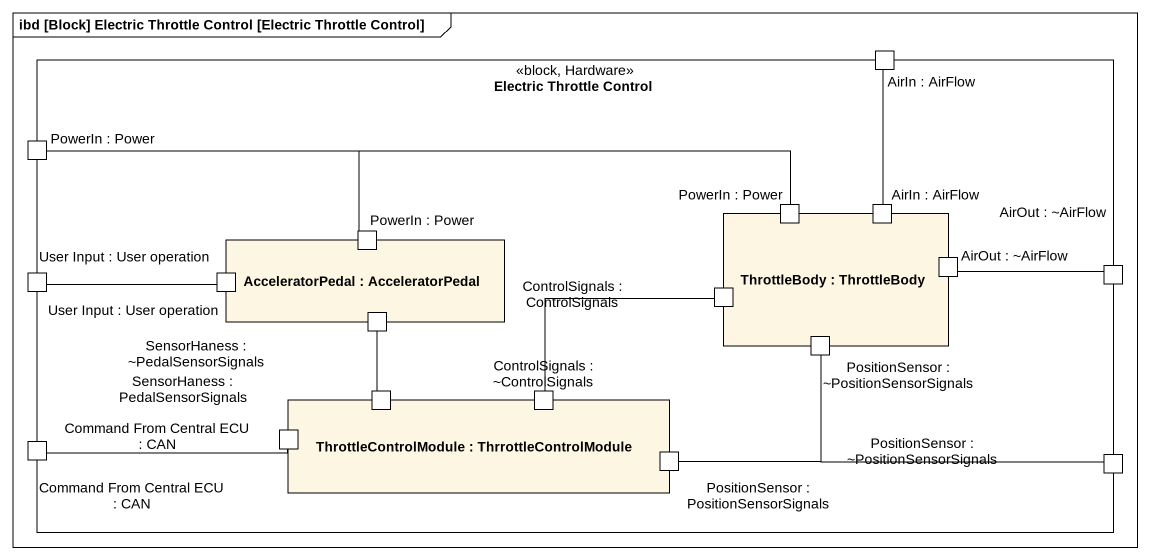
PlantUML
@startuml
mainframe ibd [Block] Electric Throttle Control [Electric Throttle Control]
rectangle "Electric Throttle Control" as Electric_Throttle_Control <<block, Hardware>> {
  port "AirIn : AirFlow" as AirIn_AirFlow
  port "PowerIn : Power" as PowerIn_Power
  rectangle "AcceleratorPedal : AcceleratorPedal" as AcceleratorPedal {
    port "PowerIn : Power" as PowerIn_Power_2
    port "User Input : User operation" as User_Input_User_operation_2
    port "SensorHaness : ~PedalSensorSignals" as SensorHaness
  }
  rectangle "ThrottleBody : ThrottleBody" as ThrottleBody {
    port "PowerIn : Power" as PowerIn_Power_3
    port "AirIn : AirFlow" as AirIn_AirFlow_2
    port "ControlSignals : ControlSignals" as ControlSignals
    port "AirOut : ~AirFlow" as AirOut_AirFlow
    port "PositionSensor : ~PositionSensorSignals" as PositionSensor
  }
  port "User Input : User operation" as User_Input_User_operation
  port "AirOut : ~AirFlow" as AirOut_AirFlow_2
  rectangle "ThrottleControlModule : ThrrottleControlModule" as ThrottleControlModule {
    port "SensorHaness : PedalSensorSignals" as SensorHaness_2
    port "ControlSignals : ~ControlSignals" as ControlSignals_2
    port "Command From Central ECU : CAN" as Command_From_Central_ECU_CAN_2
    port "PositionSensor : PositionSensorSignals" as PositionSensor_2
  }
  port "Command From Central ECU : CAN" as Command_From_Central_ECU_CAN
  port "PositionSensor : ~PositionSensorSignals" as PositionSensor_3
}
AirIn_AirFlow -- AirIn_AirFlow_2
PowerIn_Power -right- PowerIn_Power_2
PowerIn_Power -right- PowerIn_Power_3
User_Input_User_operation -right- User_Input_User_operation_2
AirOut_AirFlow -right- AirOut_AirFlow_2
SensorHaness -- SensorHaness_2
PositionSensor -- PositionSensor_2
PositionSensor -right- PositionSensor_3
ControlSignals_2 -right- ControlSignals
Command_From_Central_ECU_CAN -right- Command_From_Central_ECU_CAN_2
@enduml
